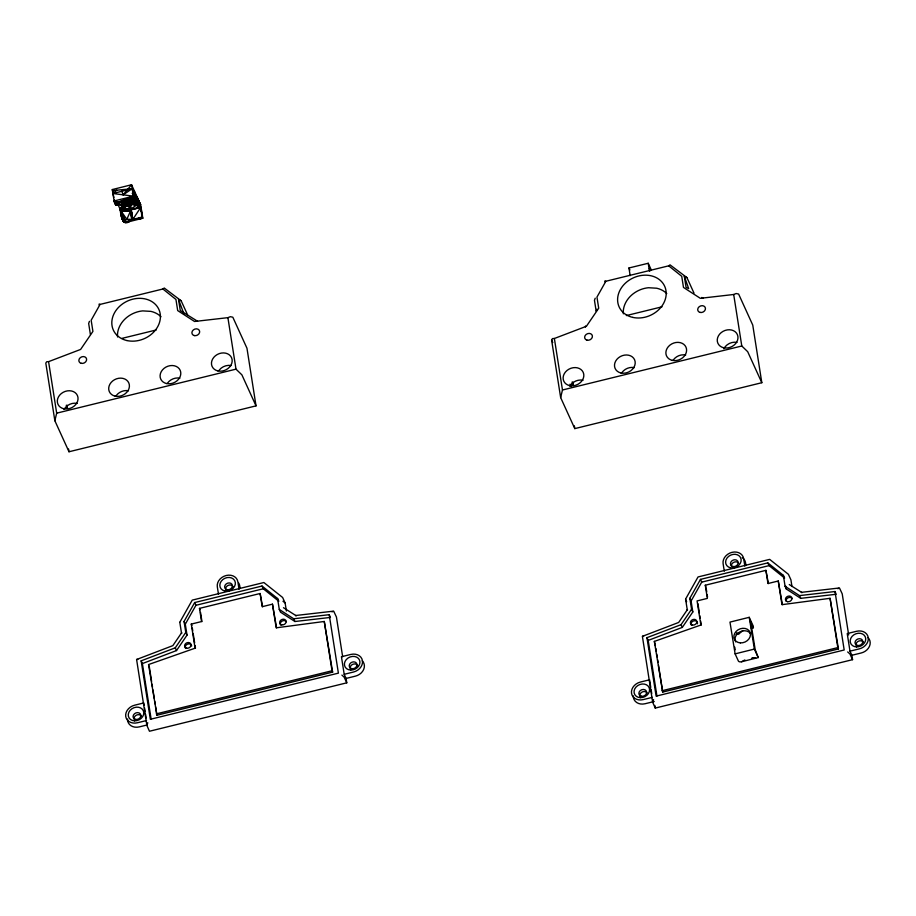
<?xml version="1.0" encoding="UTF-8"?>
<svg xmlns="http://www.w3.org/2000/svg" width="916" height="916" viewBox="0 0 916 916"><rect width="100%" height="100%" fill="white"/><g stroke="black" fill="none" stroke-linecap="round" stroke-linejoin="round"><path stroke-width="1.37" d="M344.198 674.313L353.553 672.012A10.671 8.794 -24.5 0 0 362.45 660.711A10.671 8.794 -24.5 0 0 350.794 654.448L341.439 656.738L344.198 674.313L346.076 678.435L346.763 682.832L149.468 731.243L146.881 725.438L147.762 722.735M849.991 651.15L859.345 648.86A10.671 8.794 -24.5 0 0 868.242 637.547A10.671 8.794 -24.5 0 0 856.575 631.284L847.231 633.574L849.991 651.15L851.869 655.272L852.556 659.669L655.261 708.079L652.673 702.274L653.555 699.584M112.462 190.631L132.19 188.707L134.297 199.528L130.175 200.959L130.438 210.898L131.824 219.554C122.744 228.828 120.809 215.638 120.133 209.295L122.126 205.459L121.702 202.825M134.32 193.333L134.503 191.238M585.461 327.023L585.553 325.981M99.088 304.948L99.191 303.998L100.073 304.41L162.899 288.998L164.25 288.025L181.15 300.78L187.631 315.001M604.881 281.784L604.984 280.834L605.865 281.258L668.691 265.835L670.043 264.873L686.943 277.617L694.007 293.131M162.899 288.998L175.941 299.44L177.693 310.593L194.536 321.482L227.901 317.657L230.34 316.684L232.824 317.211L246.965 348.229L256.022 405.868L68.998 451.76L54.857 420.742L56.678 413.162L48.582 361.648L80.619 349.431L92.917 331.397L91.165 320.245L100.073 304.41M668.691 265.835L681.733 276.277L683.485 287.429L700.328 298.318L733.693 294.494L736.132 293.521L738.617 294.047L752.757 325.077L761.814 382.716L574.79 428.608L560.649 397.578L562.47 389.998L554.375 338.496L586.412 326.279L598.709 308.234L596.957 297.082L605.865 281.258M140.892 211.195L141.259 208.608L135.602 195.188L140.537 204.474M119.71 204.199C124.198 208.974 140.4 203.696 133.415 197.192M146.881 725.438L136.599 659.509L172.872 645.62L181.7 632.67L181.551 633.448L179.799 622.262M652.673 702.274L642.391 636.345L678.664 622.456L687.481 609.518L687.343 610.285L685.58 599.11M135.522 199.745L139.381 204.508L136.518 205.218L130.587 209.088L131.297 211.127L120.855 210.703L124.794 222.439L123.305 221.225L120.133 209.295L130.496 209.775L121.759 209.054L130.633 209.191L122.996 208.585L123.717 205.791L123.076 201.841L124.576 205.882L120.74 210.451L126.133 222.416L142.816 218.226L140.617 204.657L131.549 184.757L112.29 189.555L114.134 200.959C116.687 212.237 127.645 197.043 133.747 198.325L134.297 199.528M142.816 218.226L142.278 217.046L132.488 219.508L126.797 219.279L120.855 210.703L121.839 217.871L123.202 220.859L126.133 222.416L132.488 219.508L131.183 211.024M89.436 321.344L88.669 323.474L90.386 334.455M595.228 298.181L594.461 300.311L596.179 311.291L596.957 309.23M135.465 200.787L134.824 196.837L135.545 200.261L139.381 204.508L135.018 201.829L134.011 198.394L134.652 202.344L139.381 204.508L135.465 200.787L134.652 197.364C132.877 201.039 127.977 202.035 123.935 201.932L124.576 205.882M180.005 621.895L192.246 600.117L263.877 582.53L282.62 597.472L285.116 602.957L286.387 611.029M151.151 719.243L142.392 663.573L176.513 650.566L187.024 635.143L185.776 632.406L184.059 621.449L194.684 602.556L262.01 586.034L277.571 598.503L278.819 601.24L263.258 588.77L262.01 586.034M187.024 635.143L185.295 624.185L195.932 605.293L263.258 588.77M685.786 598.732L698.038 576.954L769.669 559.378L788.413 574.309L790.909 579.794L791.962 586.526M656.944 696.08L648.185 640.41L682.305 627.403L692.817 611.98L691.569 609.243L689.84 598.285L700.477 579.393L767.803 562.882L783.363 575.34L784.611 578.076L769.051 565.619L767.803 562.882M692.817 611.98L691.088 601.022L701.725 582.129L769.051 565.619M130.587 209.088L129.866 211.493M131.973 200.123L131.629 198.864L133.393 196.173L112.931 193.505L113.893 197.421M131.16 211.092L132.156 219.542L126.133 222.416L132.809 219.428L140.709 207.417L133.049 203.764L131.183 199.001L133.393 196.173L114.134 200.959C119.893 213.199 109.554 192.497 117.385 205.276L116.16 202.608L115.324 202.413L116.424 205.092L114.42 201.68L115.737 204.543L115.576 202.173M560.649 397.578L551.592 339.939L552.485 338.588L554.375 338.496M277.571 598.503L279.288 609.461L293.692 618.769L329.21 614.693L338.393 673.145L150.339 719.289L141.156 660.837L175.265 647.83L185.776 632.406M783.363 575.34L785.081 586.297L799.485 595.606L835.003 591.53L844.186 649.994L656.131 696.137L646.948 637.673L681.057 624.666L691.569 609.243M137.606 199.31L137.961 198.829L136.976 199.093L138.648 200.341M121.828 191.295L123.168 194.833L131.549 184.757L133.747 198.325L132.167 200.066L131.629 198.864M142.278 217.046L140.709 207.417L134.606 208.928L122.996 208.585L125.458 205.905L124.816 201.955L131.183 199.001L116.16 202.608L117.832 205.264L116.607 202.596L114.134 200.959L117.294 205.287M141.82 217.974L140.698 218.752L139.953 217.63M116.836 190.207L112.931 193.505L132.19 188.707L140.629 204.715M736.029 634.422L738.983 633.769L743.048 630.494M123.717 205.791L122.252 201.703L122.996 208.585L126.374 205.871L125.732 201.921L127.278 205.791L131.538 209.695M123.168 194.833L132.19 188.707L141.259 208.608L141.74 216.634M122.996 208.585L127.278 205.791L126.648 201.841L131.24 209.775L130.77 209.146M331.947 611.808L333.756 611.304L336.424 617.006L342.664 656.749M837.728 588.656L839.548 588.152L842.216 593.854L848.674 634.96M751.292 628.25L753.41 627.723L753.101 625.811L749.231 617.315L729.972 622.101L735.113 653.864L738.376 661.008A2.668 1.477 -9.2 0 0 741.571 661.753L744.868 659.944M125.95 201.635L131.183 199.001L125.332 201.783M750.261 621.872L753.41 627.723M140.034 207.543L130.083 210.062L130.29 211.378L130.782 210.68L130.29 211.378L120.729 210.382L120.133 209.295L122.893 205.653L121.839 202.55M114.134 200.959L117.065 202.516L133.393 196.173M765.913 570.347L767.974 583.526L778.257 581.007L781.978 604.663L830.068 598.308L838.438 648.963L662.715 692.084L654.345 641.395L700.866 625.033L697.076 600.919L707.347 598.4L705.274 585.221L765.913 570.347L768.398 583.572M133.049 203.764L132.408 199.814L133.656 203.318L140.274 207.508L130.713 208.985L128.458 201.509L131.721 200.238L124.507 201.989L117.065 202.516L121.53 212.375M132.144 193.287L134.057 192.807L133.931 192.005M735.113 653.864L754.372 649.078L758.242 657.573L741.571 661.753M121.965 338.382L156.224 329.978M630.162 275.67L628.96 267.976L648.23 263.27L651.184 269.751M66.147 408.158L67.429 407.849L67.017 405.204M56.678 413.162L235.996 369.159L241.893 374.85L256.022 405.868M626.395 315.562L662.016 306.814M571.939 385.006L573.221 384.686L572.809 382.041M562.47 389.998L741.788 345.996L747.685 351.687L761.814 382.716M260.121 593.499L262.194 606.69L272.464 604.159L276.185 627.826L324.275 621.472L332.645 672.126L156.922 715.247L148.552 664.547L195.074 648.196L191.284 624.082L201.554 621.563L199.482 608.384L260.121 593.499L262.606 606.724M156.304 713.885L332.027 670.764L332.645 672.126M146.549 720.526L137.4 722.77A10.671 8.794 -24.5 0 1 125.744 716.507A10.671 8.794 -24.5 0 1 134.641 705.194L143.789 702.95L144.178 705.446M147.121 724.968L139.278 726.892A10.671 8.794 -24.5 0 1 127.542 719.06M346.076 678.435L355.431 676.134A10.671 8.794 -24.5 0 0 362.255 660.779M662.096 690.721L837.819 647.601L838.438 648.963M652.341 697.362L643.192 699.606A10.671 8.794 -24.5 0 1 631.536 693.343A10.671 8.794 -24.5 0 1 640.433 682.042L649.581 679.798L650.749 687.263M654.219 701.496L645.07 703.74A10.671 8.794 -24.5 0 1 633.334 695.908M851.869 655.272L861.223 652.982A10.671 8.794 -24.5 0 0 868.047 637.616M129.328 201.257L131.343 200.787L130.713 208.985L129.328 201.257L130.816 204.909M122.801 218.374L123.202 220.859L125.675 222.496L120.855 210.703C120.443 214.447 121.427 222.084 126.797 219.279L130.473 211.207L120.74 210.451L130.438 210.806L120.729 210.382L130.461 211.092M137.663 199.608L138.259 199.482M136.747 659.383L137.812 659.451M642.54 636.231L643.605 636.288M139.793 218.947L139.713 217.71M333.195 611.19L295.559 615.518L296.12 615.861M838.987 588.026L801.351 592.354L801.912 592.709M279.288 609.461L280.536 612.197L294.941 621.506L330.458 617.43M785.081 586.297L786.329 589.034L800.721 598.343L836.251 594.266M131.08 209.81L130.186 209.386L130.37 210.84L130.083 210.062L131.297 211.127L132.809 219.428L140.251 218.901L138.866 217.916M120.156 204.715L117.065 202.516L124.21 202.104M133.312 219.302L140.251 218.901L133.931 219.142M48.582 361.648L46.693 361.751L45.8 363.102L54.857 420.742M117.065 202.516L123.946 202.253M751.922 658.18L755.689 658.238L752.082 658.146M120.763 210.039L130.427 210.497L120.133 209.295L130.473 209.844L120.133 209.295L120.717 210.188L130.427 210.623L120.763 210.039L120.133 209.295L130.553 209.443L121.759 209.054M120.797 209.924L130.438 210.199M122.504 208.722L130.633 209.191M120.717 210.188L130.301 210.669M130.977 200.615L132.362 204.188L136.518 205.218L134.652 202.344L132.728 189.898M789.271 584.545L801.672 592.4M283.479 607.697L295.879 615.563M736.556 632.876L738.983 633.769M701.702 297.482L703.351 298.101M684.332 276.311L688.672 288.597L686.073 287.372L684.332 276.311L686.943 277.617M197.57 321.253L180.28 310.535L178.54 299.475L181.15 300.78M121.839 217.871L123.305 221.225L120.855 210.703L124.794 222.439L122.446 219.039L120.855 210.703L125.229 222.496L124.004 219.806M132.511 197.513L133.747 198.325M137.526 200.1L139.014 201.131M847.678 651.952L849.888 653.887L852.556 659.669M341.897 675.103L344.095 677.05L346.763 682.832M135.018 201.829L134.377 197.879L135.293 201.302L139.381 204.508M282.975 601.24L285.116 602.957M135.808 196.585L137.663 198.177M135.648 196.081L137.411 197.638M133.656 203.318L133.015 199.367L134.194 202.837L136.518 205.218L131.618 204.566L130.175 200.959M116.607 202.596L118.278 205.184M115.324 202.413L116.836 205.23L115.725 202.539L114.66 201.978L115.805 204.646L114.42 201.68M115.782 202.39L116.08 204.898L114.66 201.978L115.954 204.795L115.714 202.321M114.237 201.337L115.588 204.268M140.148 217.573L140.698 218.752M116.584 205.15L114.969 202.218L116.08 204.898M835.003 591.53L835.827 593.35M799.485 595.606L800.721 598.343M650.28 270.357L649.398 268.422L649.822 271.17M778.257 581.007L782.378 604.629M628.96 267.976L629.887 270.002M705.274 585.221L705.893 586.583M700.477 579.393L701.725 582.129M689.84 598.285L691.088 601.022M685.649 599.522L686.645 601.72M572.042 382.109L573.221 384.686M551.592 339.939L552.772 342.527M681.057 624.666L682.305 627.403M569.992 384.205L571.103 386.644M654.345 641.395L655.409 645.574M646.948 637.673L648.185 640.41M329.21 614.693L330.035 616.514M184.059 314.348L178.54 299.475M112.29 189.555L113.206 191.57M293.692 618.769L294.941 621.506M272.464 604.159L276.586 627.792M199.482 608.384L200.112 609.747M194.684 602.556L195.932 605.293M191.284 624.082L191.902 625.445M184.059 621.449L185.295 624.185M66.261 405.273L67.429 407.849M175.265 647.83L176.513 650.566M141.156 660.837L142.392 663.573M122.183 218.695L123.477 221.569L122.446 219.039M122.538 219.142L123.729 221.867L120.855 210.703L124.794 222.439M124.393 222.313L120.855 210.703L124.393 222.313L123.568 219.726M122.778 219.336L124.038 222.119L123.156 219.565M122.217 218.775L123.477 221.569M122.927 219.451L124.038 222.119M128.458 201.509L129.969 205.207M129.099 205.447L127.553 201.703L128.194 205.653M124.816 201.955L126.374 205.871M123.935 201.932L125.458 205.905M121.45 203.363L122.126 205.459M124.839 219.771L125.675 222.496L124.919 219.748L131.824 219.554L130.748 211.207L132.156 219.542M124.462 219.817L125.229 222.496M114.534 200.031L115.496 203.947M131.022 211.184L132.488 219.508L131.297 211.127M750.662 621.689L755.196 649.639L758.242 657.573M749.231 617.315L754.372 649.078M734.747 647.131L735.182 649.799M134.652 197.364L135.293 201.302M133.553 198.886L134.194 202.837M131.721 200.238L132.362 204.188M131.194 209.432L132.809 219.428M830.068 598.308L837.819 647.601M785.894 586.297L786.329 589.034M733.693 294.494L741.788 345.996M745.933 565.241L745.532 562.733A10.671 8.794 -24.5 0 0 742.246 557.672M744.845 566.145L743.655 558.611A10.671 8.794 -24.5 0 0 731.998 552.348A10.671 8.794 -24.5 0 0 723.102 563.649L724.293 571.183M706.11 587.9L706.728 591.851M707.141 594.495L707.553 597.129M697.9 603.621L699.377 612.999M699.801 615.678L700.225 618.357M700.637 621.037L701.278 625.055M655.845 648.391L656.291 651.207M656.738 654.024L657.173 656.852M657.619 659.669L658.066 662.486M658.501 665.302L662.715 692.084M654.837 705.446L655.261 708.079M651.162 689.84L651.745 693.607M574.355 425.825L574.79 428.608M324.275 621.472L332.027 670.764M227.901 317.657L235.996 369.159M240.141 588.404L239.74 585.896A10.671 8.794 -24.5 0 0 238.652 583.045M239.053 589.297L237.862 581.774A10.671 8.794 -24.5 0 0 226.206 575.5A10.671 8.794 -24.5 0 0 217.31 586.812L218.5 594.347M200.524 612.38L201.967 621.609M192.326 628.124L192.749 630.803M193.161 633.483L194.639 642.86M195.062 645.54L195.486 648.219M149.171 665.909L151.609 681.412M152.045 684.241L152.491 687.057M152.938 689.874L154.266 698.324M154.712 701.152L155.148 703.969M155.594 706.786L156.922 715.247M144.568 707.942L145.163 711.709M145.564 714.251L146.159 718.018M68.563 448.989L68.998 451.76M648.23 263.27L649.433 270.964M731.415 566.214A3.996 3.298 -24.5 0 1 734.071 562.184A3.996 3.298 -24.5 0 1 738.697 563.226M855.991 645.15A3.996 3.298 -24.5 0 1 858.647 641.12A3.996 3.298 -24.5 0 1 863.273 642.162M691.385 625.284A3.332 2.748 -24.5 0 1 693.801 620.853A3.332 2.748 -24.5 0 1 697.42 623.785M786.1 601.068A3.332 2.748 -24.5 0 1 788.31 597.701A3.332 2.748 -24.5 0 1 792.168 598.583M640.261 696.973A3.996 3.298 -24.5 0 1 641.876 692.187A3.996 3.298 -24.5 0 1 647.131 692.92M735.685 641.91A8.53 7.03 -24.5 0 1 739.601 632.063A8.53 7.03 -24.5 0 1 750.513 633.563M569.958 386.128A10.671 8.794 -24.5 0 1 583.011 380.266M621.918 372.606A10.671 8.794 -24.5 0 1 634.307 367.637M673.294 359.999A10.671 8.794 -24.5 0 1 685.683 355.03M723.88 348.733A10.671 8.794 -24.5 0 1 736.956 342.401M623.349 313.833A25.007 20.599 -24.5 0 1 648.471 287.727L656.715 288.219A25.007 20.599 -24.5 0 1 666.756 293.555M64.166 409.292A10.671 8.794 -24.5 0 1 77.219 403.429M116.126 395.758A10.671 8.794 -24.5 0 1 128.515 390.8M167.502 383.151A10.671 8.794 -24.5 0 1 179.891 378.194M219.233 370.087A10.671 8.794 -24.5 0 1 231.164 365.564M117.557 336.985A25.007 20.599 -24.5 0 1 142.678 310.89L150.934 311.383A25.007 20.599 -24.5 0 1 160.964 316.718M134.045 719.071A3.996 3.298 -24.5 0 1 136.702 715.03A3.996 3.298 -24.5 0 1 141.339 716.083M350.61 669.378A3.996 3.298 -24.5 0 1 352.855 664.283A3.996 3.298 -24.5 0 1 357.904 666.39M226.034 590.442A3.996 3.298 -24.5 0 1 228.279 585.335A3.996 3.298 -24.5 0 1 233.317 587.454M280.651 625.113A3.332 2.748 -24.5 0 1 282.002 621.128A3.332 2.748 -24.5 0 1 286.376 621.735M185.593 648.436A3.332 2.748 -24.5 0 1 187.459 644.188A3.332 2.748 -24.5 0 1 191.673 645.952M730.453 567.794A8.004 6.595 -24.5 0 0 741.09 559.218A8.004 6.595 -24.5 0 0 728.609 556.39A8.004 6.595 -24.5 0 0 730.453 567.794M732.857 566.523A3.996 3.298 -24.5 0 0 738.17 562.241A3.996 3.298 -24.5 0 0 731.93 560.821A3.996 3.298 -24.5 0 0 732.857 566.523M857.433 645.459A3.996 3.298 -24.5 0 0 862.758 641.177A3.996 3.298 -24.5 0 0 856.517 639.757A3.996 3.298 -24.5 0 0 857.433 645.459M856.494 646.914A8.004 6.595 -24.5 0 0 865.311 636.906A8.004 6.595 -24.5 0 0 852.075 636.38A8.004 6.595 -24.5 0 0 856.494 646.914M640.353 697.671A8.004 6.595 -24.5 0 0 649.158 687.664A8.004 6.595 -24.5 0 0 635.933 687.137A8.004 6.595 -24.5 0 0 640.353 697.671M692.404 624.998A3.332 2.748 -24.5 0 0 696.836 621.414A3.332 2.748 -24.5 0 0 691.637 620.247A3.332 2.748 -24.5 0 0 692.404 624.998M787.462 601.675A3.332 2.748 -24.5 0 0 791.893 598.091A3.332 2.748 -24.5 0 0 786.684 596.923A3.332 2.748 -24.5 0 0 787.462 601.675M641.292 696.217A3.996 3.298 -24.5 0 0 646.604 691.923A3.996 3.298 -24.5 0 0 640.364 690.515A3.996 3.298 -24.5 0 0 641.292 696.217M740.334 642.883A8.53 7.03 -24.5 0 0 750.09 632.441A8.53 7.03 -24.5 0 0 736.086 631.456A8.53 7.03 -24.5 0 0 740.334 642.883M569.569 385.59A10.671 8.794 -24.5 0 0 583.744 374.152A10.671 8.794 -24.5 0 0 567.107 370.396A10.671 8.794 -24.5 0 0 569.569 385.59M672.333 360.377A10.671 8.794 -24.5 0 0 686.508 348.939A10.671 8.794 -24.5 0 0 669.871 345.172A10.671 8.794 -24.5 0 0 672.333 360.377M620.945 372.984A10.671 8.794 -24.5 0 0 635.12 361.545A10.671 8.794 -24.5 0 0 618.483 357.79A10.671 8.794 -24.5 0 0 620.945 372.984M587.064 340.168A3.996 3.298 -24.5 0 0 592.377 335.874A3.996 3.298 -24.5 0 0 586.137 334.466A3.996 3.298 -24.5 0 0 587.064 340.168M723.709 347.771A10.671 8.794 -24.5 0 0 737.884 336.332A10.671 8.794 -24.5 0 0 721.247 332.565A10.671 8.794 -24.5 0 0 723.709 347.771M700.099 312.425A3.996 3.298 -24.5 0 0 705.423 308.142A3.996 3.298 -24.5 0 0 699.183 306.734A3.996 3.298 -24.5 0 0 700.099 312.425M632.75 317.394A25.007 20.599 -24.5 0 0 665.978 290.601A25.007 20.599 -24.5 0 0 626.979 281.773A25.007 20.599 -24.5 0 0 632.75 317.394M166.54 383.541A10.671 8.794 -24.5 0 0 180.715 372.102A10.671 8.794 -24.5 0 0 164.079 368.335A10.671 8.794 -24.5 0 0 166.54 383.541M115.153 396.147A10.671 8.794 -24.5 0 0 129.328 384.709A10.671 8.794 -24.5 0 0 112.691 380.942A10.671 8.794 -24.5 0 0 115.153 396.147M63.777 408.754A10.671 8.794 -24.5 0 0 77.952 397.315A10.671 8.794 -24.5 0 0 61.315 393.548A10.671 8.794 -24.5 0 0 63.777 408.754M81.272 363.331A3.996 3.298 -24.5 0 0 86.585 359.038A3.996 3.298 -24.5 0 0 80.345 357.629A3.996 3.298 -24.5 0 0 81.272 363.331M217.916 370.934A10.671 8.794 -24.5 0 0 232.091 359.496A10.671 8.794 -24.5 0 0 215.455 355.729A10.671 8.794 -24.5 0 0 217.916 370.934M194.318 335.588A3.996 3.298 -24.5 0 0 199.631 331.306A3.996 3.298 -24.5 0 0 193.391 329.886A3.996 3.298 -24.5 0 0 194.318 335.588M126.958 340.557A25.007 20.599 -24.5 0 0 160.186 313.753A25.007 20.599 -24.5 0 0 121.187 304.936A25.007 20.599 -24.5 0 0 126.958 340.557M186.612 648.15A3.332 2.748 -24.5 0 0 191.043 644.578A3.332 2.748 -24.5 0 0 185.845 643.398A3.332 2.748 -24.5 0 0 186.612 648.15M281.67 624.827A3.332 2.748 -24.5 0 0 286.101 621.254A3.332 2.748 -24.5 0 0 280.903 620.075A3.332 2.748 -24.5 0 0 281.67 624.827M224.66 590.946A8.004 6.595 -24.5 0 0 235.298 582.37A8.004 6.595 -24.5 0 0 222.817 579.553A8.004 6.595 -24.5 0 0 224.66 590.946M227.065 589.686A3.996 3.298 -24.5 0 0 232.378 585.393A3.996 3.298 -24.5 0 0 226.138 583.984A3.996 3.298 -24.5 0 0 227.065 589.686M134.56 720.835A8.004 6.595 -24.5 0 0 143.365 710.816A8.004 6.595 -24.5 0 0 130.141 710.301A8.004 6.595 -24.5 0 0 134.56 720.835M135.499 719.381A3.996 3.298 -24.5 0 0 140.812 715.087A3.996 3.298 -24.5 0 0 134.572 713.678A3.996 3.298 -24.5 0 0 135.499 719.381M350.702 670.077A8.004 6.595 -24.5 0 0 359.519 660.07A8.004 6.595 -24.5 0 0 346.294 659.543A8.004 6.595 -24.5 0 0 350.702 670.077M351.641 668.623A3.996 3.298 -24.5 0 0 356.965 664.329A3.996 3.298 -24.5 0 0 350.725 662.921A3.996 3.298 -24.5 0 0 351.641 668.623"/></g></svg>
